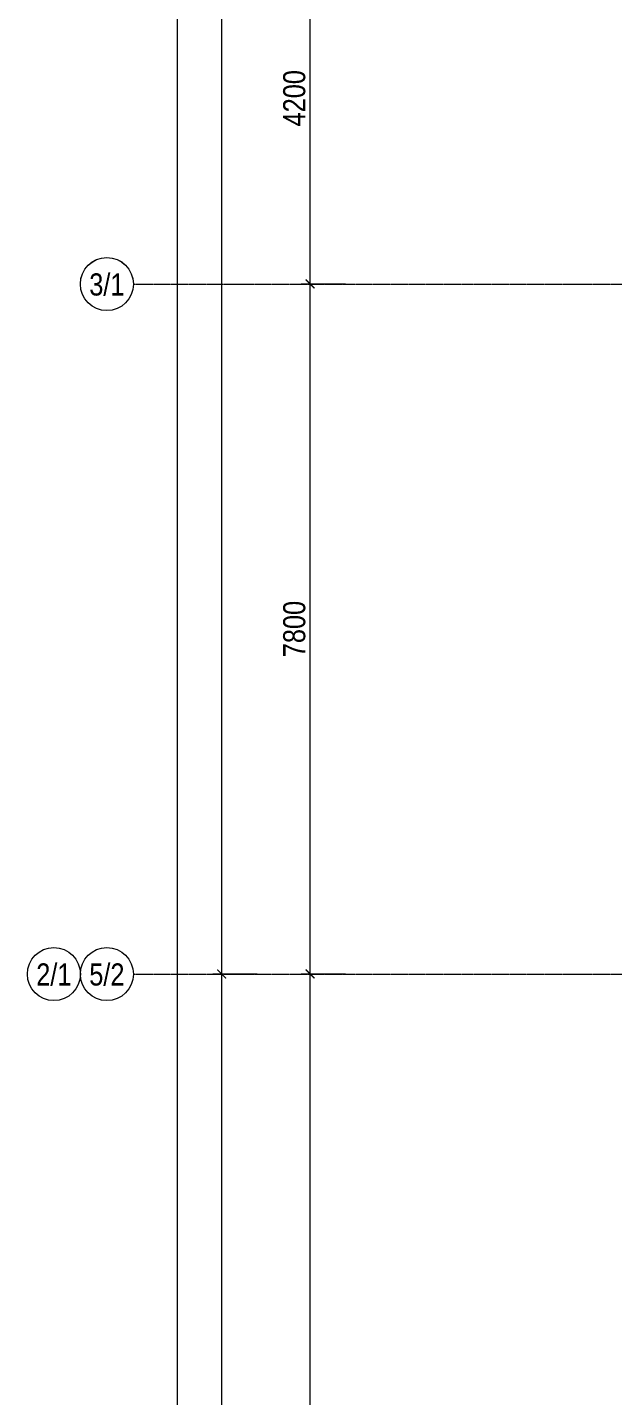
# Model space of a CAD drawing. Header units: millimetres. Extents: x 470010 to 1231400, y -134005 to 421770.
# Drawn here: x 799368 to 806003, y 131436 to 146914 of the extents above; entities that cross this region are included whole.
import ezdxf
from ezdxf.enums import TextEntityAlignment as Align

# ---------------------------------------------------------------- set-up
doc = ezdxf.new("R2010")
doc.units = ezdxf.units.MM
doc.linetypes.add('CENTER2', pattern=[28.575, 19.05, -3.175, 3.175, -3.175])
doc.layers.get('Defpoints').update_dxf_attribs({"color": 140})
doc.layers.add('РД_Оси_100', color=7, linetype='Continuous', lineweight=0, true_color=0x525252)
doc.layers.add('РД_Оси_размер', color=8, linetype='Continuous', lineweight=0)
doc.styles.add('style1', font='ARIALN.TTF')
doc.styles.add('ккк', font='isocpeur.ttf', dxfattribs={"width": 0.85, "oblique": 15})
doc.dimstyles.new('Dim100_ареал', dxfattribs={"dimscale": 100, "dimtxt": 2.5, "dimasz": 1, "dimexe": 1, "dimexo": 1, "dimgap": 0.5, "dimtad": 1, "dimzin": 12, "dimdsep": 46, "dimtxsty": 'style1', "dimblk": 'ARCHTICK', "dimcen": 1, "dimdle": 1, "dimclrd": 256, "dimclre": 256, "dimaunit": 1, "dimadec": 0, "dimazin": 3, "dimtfac": 1, "dimtmove": 1, "dimatfit": 3, "dimldrblk": 'OPEN30', "dimfxl": 4, "dimfxlon": 1, "dimtolj": 1, "dimtzin": 0, "dimlwd": 9, "dimlwe": 9, "dimarcsym": 0})

# ---------------------------------------------------------------- blocks, each defined once
blk = doc.blocks.new('A-iden')
at = {"linetype": 'Continuous', "lineweight": 5}
blk.add_circle((0, -4), 3, dxfattribs=at)
at = {"color": 0, "linetype": 'Continuous', "lineweight": 20, "style": 'ккк', "width": 0.85}
blk.add_attdef('ID', text='', height=4, dxfattribs=at).set_placement((0.31, -3.85), align=Align.MIDDLE_CENTER)
blk = doc.blocks.new('_ArchTick')
at = {"color": 0, "linetype": 'ByBlock', "const_width": 0.15}
blk.add_lwpolyline([(-0.5, -0.5), (0.5, 0.5)], dxfattribs=at)
blk = doc.blocks.new('*D154')
at = {"layer": 'Defpoints', "color": 0, "transparency": 16777216}
for p in [(-5455, 134700), (-2955, 134700), (-2955, 0)]:
    blk.add_point(p, dxfattribs=at)
at = {"layer": 'РД_Оси_размер', "lineweight": 9, "transparency": 16777216}
for p, q in [((-5055, 134700), (-5555, 134700)), ((-5455, -100), (-5455, 134800)), ((-5055, 0), (-5555, 0))]:
    blk.add_line(p, q, dxfattribs=at)
at = {"layer": 'РД_Оси_размер', "lineweight": 9, "transparency": 16777216, "xscale": 100, "yscale": 100, "zscale": 100}
for p, rotation in [((-5455, 134700), 90), ((-5455, 0), 270)]:
    blk.add_blockref('_ArchTick', p, dxfattribs=dict(at, rotation=rotation))
at = {"layer": 'РД_Оси_размер', "color": 0, "transparency": 16777216, "insert": (-5633, 67350), "char_height": 250, "attachment_point": 5, "rotation": 90, "style": 'style1'}
blk.add_mtext('\\A1;134700', dxfattribs=at)
blk = doc.blocks.new('_Open30')
at = {"color": 0, "linetype": 'ByBlock', "lineweight": -2}
for p, q in [((-1, 0.27), (0, 0)), ((0, 0), (-1, -0.27)), ((0, 0), (-1, 0))]:
    blk.add_line(p, q, dxfattribs=at)
blk = doc.blocks.new('*D232')
at = {"layer": 'Defpoints', "color": 0, "transparency": 16777216}
for p in [(-3955, 13500), (-3220, 13500), (-2955, 0)]:
    blk.add_point(p, dxfattribs=at)
at = {"layer": 'РД_Оси_размер', "lineweight": 9, "transparency": 16777216}
for p, q in [((-3555, 13500), (-4055, 13500)), ((-3955, -100), (-3955, 13600)), ((-3555, 0), (-4055, 0))]:
    blk.add_line(p, q, dxfattribs=at)
at = {"layer": 'РД_Оси_размер', "lineweight": 9, "transparency": 16777216, "xscale": 100, "yscale": 100, "zscale": 100}
for p, rotation in [((-3955, 13500), 90), ((-3955, 0), 270)]:
    blk.add_blockref('_ArchTick', p, dxfattribs=dict(at, rotation=rotation))
at = {"layer": 'РД_Оси_размер', "color": 0, "transparency": 16777216, "insert": (-4133, 6750), "char_height": 250, "attachment_point": 5, "rotation": 90, "style": 'style1'}
blk.add_mtext('\\A1;13500', dxfattribs=at)
blk = doc.blocks.new('*D231')
at = {"layer": 'Defpoints', "color": 0, "transparency": 16777216}
for p in [(-3955, 21300), (-2955, 21300), (-3220, 13500)]:
    blk.add_point(p, dxfattribs=at)
at = {"layer": 'РД_Оси_размер', "lineweight": 9, "transparency": 16777216}
for p, q in [((-3955, 13400), (-3955, 21400)), ((-3555, 21300), (-4055, 21300)), ((-3555, 13500), (-4055, 13500))]:
    blk.add_line(p, q, dxfattribs=at)
at = {"layer": 'РД_Оси_размер', "lineweight": 9, "transparency": 16777216, "xscale": 100, "yscale": 100, "zscale": 100}
for p, rotation in [((-3955, 21300), 90), ((-3955, 13500), 270)]:
    blk.add_blockref('_ArchTick', p, dxfattribs=dict(at, rotation=rotation))
at = {"layer": 'РД_Оси_размер', "color": 0, "transparency": 16777216, "insert": (-4133, 17400), "char_height": 250, "attachment_point": 5, "rotation": 90, "style": 'style1'}
blk.add_mtext('\\A1;7800', dxfattribs=at)
blk = doc.blocks.new('*D155')
at = {"layer": 'Defpoints', "color": 0, "transparency": 16777216}
for p in [(-3955, 25500), (-2955, 25500), (-2955, 21300)]:
    blk.add_point(p, dxfattribs=at)
at = {"layer": 'РД_Оси_размер', "lineweight": 9, "transparency": 16777216}
for p, q in [((-3955, 21200), (-3955, 25600)), ((-3555, 25500), (-4055, 25500)), ((-3555, 21300), (-4055, 21300))]:
    blk.add_line(p, q, dxfattribs=at)
at = {"layer": 'РД_Оси_размер', "lineweight": 9, "transparency": 16777216, "xscale": 100, "yscale": 100, "zscale": 100}
for p, rotation in [((-3955, 25500), 90), ((-3955, 21300), 270)]:
    blk.add_blockref('_ArchTick', p, dxfattribs=dict(at, rotation=rotation))
at = {"layer": 'РД_Оси_размер', "color": 0, "transparency": 16777216, "insert": (-4133, 23400), "char_height": 250, "attachment_point": 5, "rotation": 90, "style": 'style1'}
blk.add_mtext('\\A1;4200', dxfattribs=at)
blk = doc.blocks.new('*D197')
at = {"layer": 'Defpoints', "color": 0, "transparency": 16777216}
for p in [(-4955, 13500), (-2955, 13500), (-2955, 0)]:
    blk.add_point(p, dxfattribs=at)
at = {"layer": 'РД_Оси_размер', "lineweight": 9, "transparency": 16777216}
for p, q in [((-4555, 13500), (-5055, 13500)), ((-4955, -100), (-4955, 13600)), ((-4555, 0), (-5055, 0))]:
    blk.add_line(p, q, dxfattribs=at)
at = {"layer": 'РД_Оси_размер', "lineweight": 9, "transparency": 16777216, "xscale": 100, "yscale": 100, "zscale": 100}
for p, rotation in [((-4955, 13500), 90), ((-4955, 0), 270)]:
    blk.add_blockref('_ArchTick', p, dxfattribs=dict(at, rotation=rotation))
at = {"layer": 'РД_Оси_размер', "color": 0, "transparency": 16777216, "insert": (-5133, 6750), "char_height": 250, "attachment_point": 5, "rotation": 90, "style": 'style1'}
blk.add_mtext('\\A1;13500', dxfattribs=at)
blk = doc.blocks.new('*D198')
at = {"layer": 'Defpoints', "color": 0, "transparency": 16777216}
for p in [(-4955, 63900), (-2955, 63900), (-2955, 13500)]:
    blk.add_point(p, dxfattribs=at)
at = {"layer": 'РД_Оси_размер', "lineweight": 9, "transparency": 16777216}
for p, q in [((-4955, 13400), (-4955, 64000)), ((-4555, 63900), (-5055, 63900)), ((-4555, 13500), (-5055, 13500))]:
    blk.add_line(p, q, dxfattribs=at)
at = {"layer": 'РД_Оси_размер', "lineweight": 9, "transparency": 16777216, "xscale": 100, "yscale": 100, "zscale": 100}
for p, rotation in [((-4955, 63900), 90), ((-4955, 13500), 270)]:
    blk.add_blockref('_ArchTick', p, dxfattribs=dict(at, rotation=rotation))
at = {"layer": 'РД_Оси_размер', "color": 0, "transparency": 16777216, "insert": (-5133, 38700), "char_height": 250, "attachment_point": 5, "rotation": 90, "style": 'style1'}
blk.add_mtext('\\A1;50400', dxfattribs=at)
blk = doc.blocks.new('СОШ_2200_АР_ОСИ_М100_28.05.24')
at = {"layer": 'РД_Оси_100', "color": 251, "linetype": 'CENTER2', "true_color": 0x636466}
for p, q in [((-5954.958, 21300), (29555, 21300)), ((-5954.958, 13500), (29555, 13500))]:
    blk.add_line(p, q, dxfattribs=at)
at = {"layer": 'РД_Оси_100', "color": 251, "true_color": 0x636466}
ref = blk.add_blockref('A-iden', (-6254.958, 21700), dxfattribs=dict(at, xscale=100, yscale=100, zscale=100))
ref.add_attrib('ID', '3/1', dxfattribs={"layer": '0', "linetype": 'Continuous', "height": 250, "style": 'style1'}).set_placement((-6254.958, 21300), align=Align.MIDDLE)
ref = blk.add_blockref('A-iden', (-6854.958, 13900), dxfattribs=dict(at, xscale=100, yscale=100, zscale=100))
ref.add_attrib('ID', '2/1', dxfattribs={"layer": '0', "linetype": 'Continuous', "height": 250, "style": 'style1'}).set_placement((-6854.958, 13500), align=Align.MIDDLE)
ref = blk.add_blockref('A-iden', (-6254.958, 13900), dxfattribs=dict(at, xscale=100, yscale=100, zscale=100))
ref.add_attrib('ID', '5/2', dxfattribs={"layer": '0', "linetype": 'Continuous', "height": 250, "style": 'style1'}).set_placement((-6254.958, 13500), align=Align.MIDDLE)
at = {"layer": 'РД_Оси_размер', "color": 251, "true_color": 0x636466}
for base, p1, p2, picture, middle in [((-5454.958, 134700), (-2954.958, 0), (-2954.958, 134700), '*D154', (-5632.601, 67350)), ((-4954.958, 63900), (-2954.958, 13500), (-2954.958, 63900), '*D198', (-5132.601, 38700)), ((-3954.958, 25500), (-2954.958, 21300), (-2954.958, 25500), '*D155', (-4132.601, 23400)), ((-3954.958, 21300), (-3220.264, 13500), (-2954.958, 21300), '*D231', (-4132.601, 17400)), ((-4954.958, 13500), (-2954.958, 0), (-2954.958, 13500), '*D197', (-5132.601, 6750)), ((-3954.958, 13500), (-2954.958, 0), (-3220.264, 13500), '*D232', (-4132.601, 6750))]:
    dim = blk.add_linear_dim(base=base, p1=p1, p2=p2, angle=90, dimstyle='Dim100_ареал', dxfattribs=at)
    dim.commit()
    dim.dimension.update_dxf_attribs({"geometry": picture, "text_midpoint": middle})
blk = doc.blocks.new('A$C9108343f')
at = {"layer": 'РД_Оси_100'}
blk.add_blockref('СОШ_2200_АР_ОСИ_М100_28.05.24', (140804, 223079), dxfattribs=at)
at = {"layer": 'Defpoints', "color": 18, "true_color": 0x000000, "style": 'style1'}
for p in [(143949, 316089), (143975, 281640), (143890, 273245), (143840, 264277), (143968, 254892), (12252, 104178), (12383, 96023)]:
    blk.add_attdef('АР-ПОМЕЩЕНИЕ:НАИМЕНОВАНИЕ', text='', height=100, dxfattribs=at).set_placement(p, align=Align.MIDDLE)
at = {"layer": 'Defpoints', "color": 18, "true_color": 0x000000, "style": 'style1', "flags": 8}
for p in [(143951, 279099), (143848, 269251), (143875, 260094), (144050, 250825), (163419, 238153), (143343, 237876), (155897, 237966), (183037, 237966)]:
    blk.add_attdef('АР-ПОМЕЩЕНИЕ:НАИМЕНОВАНИЕ', text='', height=100, dxfattribs=at).set_placement(p, align=Align.MIDDLE)

msp = doc.modelspace()

# ---------------------------------------------------------------- block references
msp.add_blockref('A$C9108343f', (665718.612, -100366.242))
at = {"layer": 'РД_Оси_100'}
msp.add_blockref('СОШ_2200_АР_ОСИ_М100_28.05.24', (806522.706, 122713.251), dxfattribs=at)

doc.saveas('drawing.dxf')
